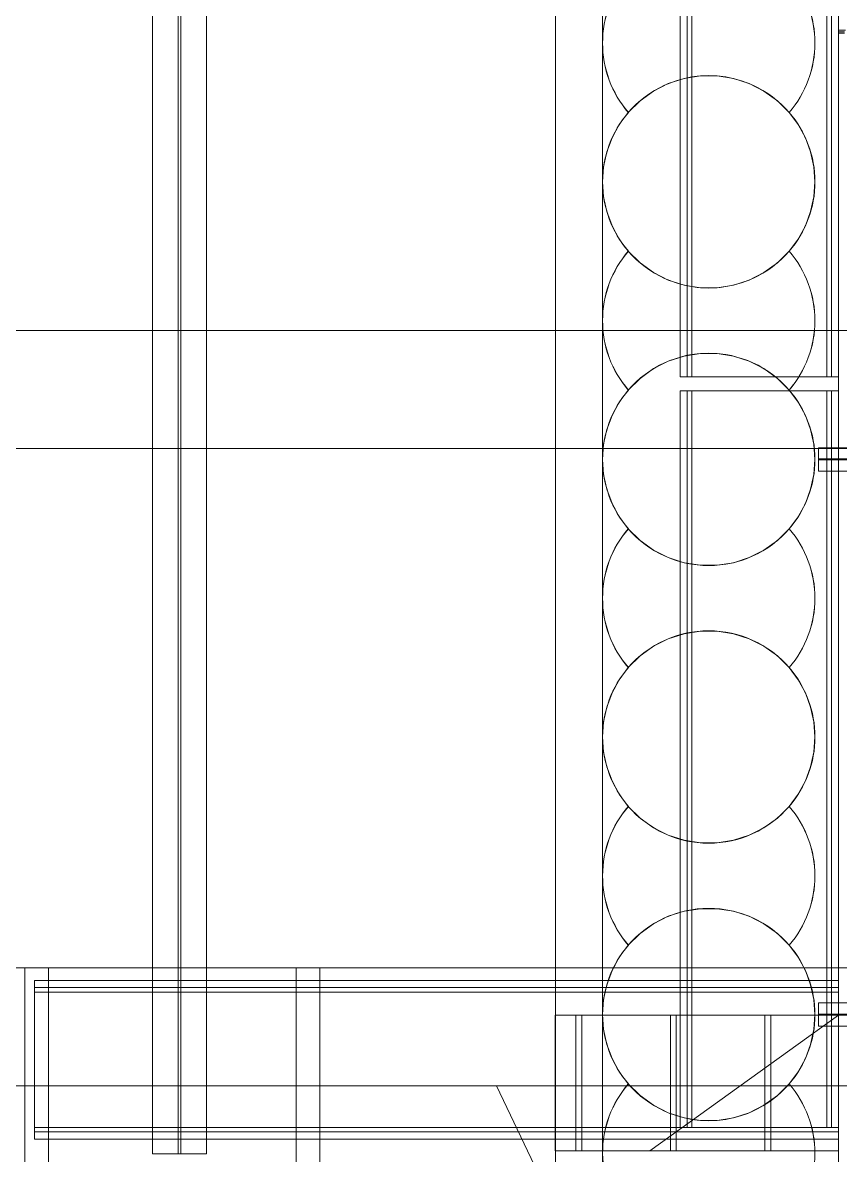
# Model space of a CAD drawing. Header units: metres. Extents: x 1753726 to 1755216, y 5920592 to 5921703.
# Drawn here: x 1755114.023 to 1755117.488, y 5921400.721 to 5921405.52 of the extents above; entities that cross this region are included whole.
import ezdxf

# ---------------------------------------------------------------- set-up
doc = ezdxf.new("R2010")
doc.units = ezdxf.units.M
for name, color, linetype, lineweight in [('A-FLOR-____-OTLN', 9, 'Continuous', 9), ('A-WALL-____-OTLN', 2, 'Continuous', 9), ('S-BEAM-____-OTLN', 7, 'Continuous', 9), ('S-FNDN-____-OTLN', 7, 'Continuous', 9)]:
    doc.layers.add(name, color=color, linetype=linetype, lineweight=lineweight)

# ---------------------------------------------------------------- blocks, each defined once
blk = doc.blocks.new('Link Sewer2 - Link Sewer-3912703-X-ARUP-GL-HERNE_BAY_ALIGNMENT')
at = {"layer": 'A-WALL-____-OTLN'}
for p, q in [((679.471, 285.0049), (679.471, 283.4571)), ((680.721, 285.0049), (679.471, 285.0049)), ((680.721, 285.0049), (679.471, 285.0049)), ((679.571, 285.0049), (679.571, 283.4571)), ((679.571, 285.0049), (680.621, 285.0049)), ((679.571, 285.0049), (680.621, 285.0049)), ((680.621, 283.4571), (680.621, 285.0049)), ((680.721, 283.4571), (680.721, 285.0049)), ((679.471, 283.4571), (680.721, 283.4571)), ((679.471, 283.4571), (680.721, 283.4571)), ((680.621, 283.4571), (679.571, 283.4571)), ((680.621, 283.4571), (679.571, 283.4571))]:
    blk.add_line(p, q, dxfattribs=at)
blk = doc.blocks.new('308492-ARUP-STPW-MOD-1600_rvt-1-X-ARUP-GL-HERNE_BAY_ALIGNMENT')
at = {"layer": 'A-WALL-____-OTLN'}
for p, q in [((1755113.7805, 5921404.2154), (1755117.5805, 5921404.2154)), ((1755114.0805, 5921404.2154), (1755115.4805, 5921404.2154)), ((1755114.0805, 5921404.2154), (1755115.4805, 5921404.2154)), ((1755117.5805, 5921403.7154), (1755113.7805, 5921403.7154)), ((1755115.4805, 5921403.7154), (1755114.0805, 5921403.7154)), ((1755115.4805, 5921403.7154), (1755114.0805, 5921403.7154)), ((1755113.7805, 5921401.5154), (1755117.5805, 5921401.5154)), ((1755117.5805, 5921401.5154), (1755113.7805, 5921401.5154)), ((1755114.0325, 5921401.5154), (1755114.0325, 5921401.0154)), ((1755114.0325, 5921401.5154), (1755115.2825, 5921401.5154)), ((1755114.0325, 5921401.5154), (1755115.2825, 5921401.5154)), ((1755115.2825, 5921401.0154), (1755115.2825, 5921401.5154)), ((1755113.7805, 5921401.0154), (1755117.5805, 5921401.0154)), ((1755117.5805, 5921401.0154), (1755113.7805, 5921401.0154)), ((1755115.2825, 5921401.0154), (1755114.0325, 5921401.0154)), ((1755115.2825, 5921401.0154), (1755114.0325, 5921401.0154))]:
    blk.add_line(p, q, dxfattribs=at)
blk.add_blockref('Link Sewer2 - Link Sewer-3912703-X-ARUP-GL-HERNE_BAY_ALIGNMENT', (1754434.5616, 5921116.5106), dxfattribs=at)
blk = doc.blocks.new('HB_Struct Framing_Support_2 - HB_Struct Framing_Support-5141438-X-ARUP-GL-HERNE_BAY_ALIGNMENT')
at = {"layer": 'S-BEAM-____-OTLN'}
for p, q in [((0.0495, -0.015), (-0.0495, -0.015)), ((-0.0495, -0.015), (-0.0133, -0.015)), ((-0.0133, -0.015), (-0.0495, -0.015)), ((-0.0495, -0.015), (0.0495, -0.015)), ((-0.0495, -0.015), (-0.0495, -1.015)), ((-0.0495, -0.015), (-0.0495, -1.015)), ((-0.0495, -0.015), (-0.0495, -1.015)), ((-0.0495, -0.015), (-0.0495, -1.015)), ((-0.0133, -0.015), (-0.0023, -0.015)), ((-0.0133, -0.015), (-0.0023, -0.015)), ((-0.0023, -1.015), (-0.0023, -0.015)), ((-0.0023, -1.015), (-0.0023, -0.015)), ((0.0023, -0.015), (0.0023, -1.015)), ((0.0023, -0.015), (0.0133, -0.015)), ((0.0023, -0.015), (0.0133, -0.015)), ((0.0023, -1.015), (0.0023, -0.015)), ((0.0495, -0.015), (0.0133, -0.015)), ((0.0133, -0.015), (0.0495, -0.015)), ((0.0495, -1.015), (0.0495, -0.015)), ((0.0495, -0.015), (0.0495, -1.015)), ((0.0495, -0.015), (0.0495, -1.015)), ((0.0495, -0.015), (0.0495, -1.015)), ((0.0495, -1.015), (-0.0495, -1.015)), ((-0.0495, -1.015), (-0.0133, -1.015)), ((-0.0133, -1.015), (-0.0495, -1.015)), ((-0.0495, -1.015), (0.0495, -1.015)), ((-0.0023, -1.015), (-0.0133, -1.015)), ((-0.0023, -1.015), (-0.0133, -1.015)), ((0.0133, -1.015), (0.0023, -1.015)), ((0.0133, -1.015), (0.0023, -1.015)), ((0.0495, -1.015), (0.0133, -1.015)), ((0.0133, -1.015), (0.0495, -1.015))]:
    blk.add_line(p, q, dxfattribs=at)
blk = doc.blocks.new('Arup_Beam_Steel I Section_UB_AU - 610UB125-5264323-X-ARUP-GL-HERNE_BAY_ALIGNMENT')
at = {"layer": 'S-BEAM-____-OTLN'}
for p, q in [((6.958, 0.006), (-6.958, 0.006)), ((6.958, -0.006), (-6.958, -0.006))]:
    blk.add_line(p, q, dxfattribs=at)
blk = doc.blocks.new('HB_Struct Framing_Corner Plate - CONNECTION-5279184-X-ARUP-GL-HERNE_BAY_ALIGNMENT')
at = {"layer": 'S-BEAM-____-OTLN'}
for p, q in [((-0.6, -0.6), (0.2, -0.025)), ((0.2, -0.025), (-0.6, -0.025)), ((-0.6, -0.025), (-0.6, -0.6)), ((-0.6, -0.6), (-0.6, -0.025)), ((-0.6, -0.025), (0.2, -0.025)), ((0.2, -0.025), (-0.6, -0.6)), ((0.6, -0.025), (-0.6, -0.025)), ((-0.6, -0.025), (-0.6, -0.6)), ((-0.6, -0.6), (-0.6, -0.025)), ((-0.6, -0.025), (0.6, -0.025)), ((-0.3125, -0.6), (-0.3125, -0.025)), ((-0.3125, -0.025), (-0.2875, -0.025)), ((-0.2875, -0.025), (-0.3125, -0.025)), ((-0.3125, -0.025), (-0.3125, -0.6)), ((-0.2875, -0.025), (-0.2875, -0.6)), ((-0.2875, -0.6), (-0.2875, -0.025)), ((0.0875, -0.6), (0.0875, -0.025)), ((0.0875, -0.025), (0.1125, -0.025)), ((0.1125, -0.025), (0.0875, -0.025)), ((0.0875, -0.025), (0.0875, -0.6)), ((0.1125, -0.025), (0.1125, -0.6)), ((0.1125, -0.6), (0.1125, -0.025)), ((0.4875, -0.6), (0.4875, -0.025)), ((0.4875, -0.025), (0.5125, -0.025)), ((0.5125, -0.025), (0.4875, -0.025)), ((0.4875, -0.025), (0.4875, -0.6)), ((0.5125, -0.025), (0.5125, -0.6)), ((0.5125, -0.6), (0.5125, -0.025)), ((0.6, -0.6), (0.6, -0.025)), ((0.6, -0.025), (0.6, -0.6)), ((-0.6, -0.6), (0.6, -0.6)), ((0.6, -0.6), (-0.6, -0.6)), ((-0.2875, -0.6), (-0.3125, -0.6)), ((-0.3125, -0.6), (-0.2875, -0.6)), ((0.1125, -0.6), (0.0875, -0.6)), ((0.0875, -0.6), (0.1125, -0.6)), ((0.5125, -0.6), (0.4875, -0.6)), ((0.4875, -0.6), (0.5125, -0.6))]:
    blk.add_line(p, q, dxfattribs=at)
blk = doc.blocks.new('308492-ARUP-STTW-MOD-0100_rvt-1-X-ARUP-GL-HERNE_BAY_ALIGNMENT')
at = {"layer": 'A-FLOR-____-OTLN'}
for p, q in [((1755116.4805, 5921412.7154), (1755116.4805, 5921400.6154)), ((1755116.4805, 5921400.6154), (1755116.4805, 5921412.7154))]:
    blk.add_line(p, q, dxfattribs=at)
at = {"layer": 'S-BEAM-____-OTLN'}
for p, q in [((1755114.5737, 5921414.6429), (1755114.5737, 5921400.727)), ((1755114.5737, 5921400.727), (1755114.5737, 5921414.6429)), ((1755114.5737, 5921400.727), (1755114.5737, 5921414.6429)), ((1755114.5737, 5921400.727), (1755114.5737, 5921414.6429)), ((1755114.6822, 5921400.727), (1755114.6822, 5921414.6429)), ((1755114.6941, 5921414.6429), (1755114.6941, 5921400.727)), ((1755114.8027, 5921400.727), (1755114.8027, 5921414.6429)), ((1755114.8027, 5921400.727), (1755114.8027, 5921414.6429)), ((1755114.8027, 5921400.727), (1755114.8027, 5921414.6429)), ((1755114.8027, 5921400.727), (1755114.8027, 5921414.6429)), ((1755116.8089, 5921404.0199), (1755116.8089, 5921409.0489)), ((1755116.8089, 5921404.0199), (1755116.8089, 5921409.0489)), ((1755116.8389, 5921409.0489), (1755116.8389, 5921404.0199)), ((1755116.8389, 5921404.0199), (1755116.8389, 5921409.0489)), ((1755116.8389, 5921409.0489), (1755116.8389, 5921404.0199)), ((1755116.8389, 5921404.0199), (1755116.8389, 5921409.0489)), ((1755116.8389, 5921409.0489), (1755116.8389, 5921404.0199)), ((1755116.8389, 5921404.0199), (1755116.8389, 5921409.0489)), ((1755116.8585, 5921409.0489), (1755116.8585, 5921404.0199)), ((1755116.8585, 5921404.0199), (1755116.8585, 5921409.0489)), ((1755116.8585, 5921404.0199), (1755116.8585, 5921409.0489)), ((1755116.8585, 5921409.0489), (1755116.8585, 5921404.0199)), ((1755116.8585, 5921404.0199), (1755116.8585, 5921409.0489)), ((1755116.8585, 5921404.0199), (1755116.8585, 5921409.0489)), ((1755117.4313, 5921404.0199), (1755117.4313, 5921409.0489)), ((1755117.4313, 5921404.0199), (1755117.4313, 5921409.0489)), ((1755117.4313, 5921404.0199), (1755117.4313, 5921409.0489)), ((1755117.4313, 5921404.0199), (1755117.4313, 5921409.0489)), ((1755117.4313, 5921404.0199), (1755117.4313, 5921409.0489)), ((1755117.4313, 5921404.0199), (1755117.4313, 5921409.0489)), ((1755117.4509, 5921404.0199), (1755117.4509, 5921409.0489)), ((1755117.4509, 5921404.0199), (1755117.4509, 5921409.0489)), ((1755117.4509, 5921409.0489), (1755117.4509, 5921404.0199)), ((1755117.4509, 5921404.0199), (1755117.4509, 5921409.0489)), ((1755117.4509, 5921404.0199), (1755117.4509, 5921409.0489)), ((1755117.4509, 5921404.0199), (1755117.4509, 5921409.0489)), ((1755117.4809, 5921404.0199), (1755117.4809, 5921409.0489)), ((1755117.4809, 5921404.0199), (1755117.4809, 5921409.0489)), ((1755117.4805, 5921399.5735), (1755117.4805, 5921405.4879)), ((1755117.4805, 5921405.4879), (1755117.5105, 5921405.4879)), ((1755117.4805, 5921405.4879), (1755117.5105, 5921405.4879)), ((1755117.4805, 5921405.4879), (1755117.4805, 5921399.5735)), ((1755117.4805, 5921399.5159), (1755117.4805, 5921405.4875)), ((1755117.4805, 5921405.4875), (1755117.4955, 5921405.4875)), ((1755117.4805, 5921405.4875), (1755117.4955, 5921405.4875)), ((1755117.4805, 5921405.4875), (1755117.4805, 5921399.5159)), ((1755117.5055, 5921405.4809), (1755117.4805, 5921405.4809)), ((1755117.4805, 5921405.4809), (1755117.5055, 5921405.4809)), ((1755117.4805, 5921399.5539), (1755117.4805, 5921405.4809)), ((1755117.4805, 5921405.4809), (1755117.4805, 5921399.5539)), ((1755117.5055, 5921405.4759), (1755117.4805, 5921405.4759)), ((1755117.4805, 5921405.4759), (1755117.5055, 5921405.4759)), ((1755117.4805, 5921399.5489), (1755117.4805, 5921405.4759)), ((1755117.4805, 5921405.4759), (1755117.4805, 5921399.5489)), ((1755116.8389, 5921404.0199), (1755116.8089, 5921404.0199)), ((1755116.8089, 5921404.0199), (1755116.8389, 5921404.0199)), ((1755116.8389, 5921404.0199), (1755116.8585, 5921404.0199)), ((1755116.8585, 5921404.0199), (1755116.8389, 5921404.0199)), ((1755116.8389, 5921404.0199), (1755116.8585, 5921404.0199)), ((1755116.8585, 5921404.0199), (1755116.8389, 5921404.0199)), ((1755116.8725, 5921404.0199), (1755116.8585, 5921404.0199)), ((1755116.8725, 5921404.0199), (1755116.8585, 5921404.0199)), ((1755116.8725, 5921404.0199), (1755116.8585, 5921404.0199)), ((1755116.8725, 5921404.0199), (1755116.8585, 5921404.0199)), ((1755116.8725, 5921404.0199), (1755117.4173, 5921404.0199)), ((1755117.4173, 5921404.0199), (1755116.8725, 5921404.0199)), ((1755116.8725, 5921404.0199), (1755117.4173, 5921404.0199)), ((1755117.4173, 5921404.0199), (1755116.8725, 5921404.0199)), ((1755117.4313, 5921404.0199), (1755117.4173, 5921404.0199)), ((1755117.4313, 5921404.0199), (1755117.4173, 5921404.0199)), ((1755117.4313, 5921404.0199), (1755117.4173, 5921404.0199)), ((1755117.4313, 5921404.0199), (1755117.4173, 5921404.0199)), ((1755117.4313, 5921404.0199), (1755117.4509, 5921404.0199)), ((1755117.4509, 5921404.0199), (1755117.4313, 5921404.0199)), ((1755117.4313, 5921404.0199), (1755117.4509, 5921404.0199)), ((1755117.4509, 5921404.0199), (1755117.4313, 5921404.0199)), ((1755117.4509, 5921404.0199), (1755117.4809, 5921404.0199)), ((1755117.4809, 5921404.0199), (1755117.4509, 5921404.0199)), ((1755116.8389, 5921403.9599), (1755116.8089, 5921403.9599)), ((1755116.8089, 5921403.9599), (1755116.8389, 5921403.9599)), ((1755116.8089, 5921400.8395), (1755116.8089, 5921403.9599)), ((1755116.8089, 5921400.8395), (1755116.8089, 5921403.9599)), ((1755116.8389, 5921403.9599), (1755116.8585, 5921403.9599)), ((1755116.8585, 5921403.9599), (1755116.8389, 5921403.9599)), ((1755116.8389, 5921403.9599), (1755116.8389, 5921400.8395)), ((1755116.8389, 5921400.8395), (1755116.8389, 5921403.9599)), ((1755116.8389, 5921403.9599), (1755116.8389, 5921400.8395)), ((1755116.8389, 5921400.8395), (1755116.8389, 5921403.9599)), ((1755116.8389, 5921403.9599), (1755116.8585, 5921403.9599)), ((1755116.8585, 5921403.9599), (1755116.8389, 5921403.9599)), ((1755116.8389, 5921403.9599), (1755116.8389, 5921400.8395)), ((1755116.8389, 5921400.8395), (1755116.8389, 5921403.9599)), ((1755116.8585, 5921403.9599), (1755116.8585, 5921400.8395)), ((1755116.8585, 5921403.9599), (1755116.8725, 5921403.9599)), ((1755116.8585, 5921403.9599), (1755116.8725, 5921403.9599)), ((1755116.8585, 5921400.8395), (1755116.8585, 5921403.9599)), ((1755116.8585, 5921400.8395), (1755116.8585, 5921403.9599)), ((1755116.8585, 5921403.9599), (1755116.8585, 5921400.8395)), ((1755116.8585, 5921403.9599), (1755116.8725, 5921403.9599)), ((1755116.8585, 5921403.9599), (1755116.8725, 5921403.9599)), ((1755116.8585, 5921400.8395), (1755116.8585, 5921403.9599)), ((1755116.8585, 5921400.8395), (1755116.8585, 5921403.9599)), ((1755116.8725, 5921403.9599), (1755117.4173, 5921403.9599)), ((1755117.4173, 5921403.9599), (1755116.8725, 5921403.9599)), ((1755116.8725, 5921403.9599), (1755117.4173, 5921403.9599)), ((1755117.4173, 5921403.9599), (1755116.8725, 5921403.9599)), ((1755117.4173, 5921403.9599), (1755117.4313, 5921403.9599)), ((1755117.4173, 5921403.9599), (1755117.4313, 5921403.9599)), ((1755117.4173, 5921403.9599), (1755117.4313, 5921403.9599)), ((1755117.4173, 5921403.9599), (1755117.4313, 5921403.9599)), ((1755117.4313, 5921400.8395), (1755117.4313, 5921403.9599)), ((1755117.4313, 5921403.9599), (1755117.4509, 5921403.9599)), ((1755117.4509, 5921403.9599), (1755117.4313, 5921403.9599)), ((1755117.4313, 5921400.8395), (1755117.4313, 5921403.9599)), ((1755117.4313, 5921400.8395), (1755117.4313, 5921403.9599)), ((1755117.4313, 5921400.8395), (1755117.4313, 5921403.9599)), ((1755117.4313, 5921403.9599), (1755117.4509, 5921403.9599)), ((1755117.4509, 5921403.9599), (1755117.4313, 5921403.9599)), ((1755117.4313, 5921400.8395), (1755117.4313, 5921403.9599)), ((1755117.4313, 5921400.8395), (1755117.4313, 5921403.9599)), ((1755117.4509, 5921400.8395), (1755117.4509, 5921403.9599)), ((1755117.4509, 5921400.8395), (1755117.4509, 5921403.9599)), ((1755117.4509, 5921403.9599), (1755117.4809, 5921403.9599)), ((1755117.4809, 5921403.9599), (1755117.4509, 5921403.9599)), ((1755117.4509, 5921403.9599), (1755117.4509, 5921400.8395)), ((1755117.4509, 5921400.8395), (1755117.4509, 5921403.9599)), ((1755117.4509, 5921400.8395), (1755117.4509, 5921403.9599)), ((1755117.4509, 5921400.8395), (1755117.4509, 5921403.9599)), ((1755117.4809, 5921400.8395), (1755117.4809, 5921403.9599)), ((1755117.4809, 5921400.8395), (1755117.4809, 5921403.9599)), ((1755114.0734, 5921401.4319), (1755114.0734, 5921401.4619)), ((1755114.0734, 5921401.4619), (1755114.0734, 5921401.4319)), ((1755117.4809, 5921401.4619), (1755114.0734, 5921401.4619)), ((1755117.4809, 5921401.4619), (1755114.0734, 5921401.4619)), ((1755114.0734, 5921401.4123), (1755114.0734, 5921401.4319)), ((1755114.0734, 5921401.4319), (1755114.0734, 5921401.4123)), ((1755117.4809, 5921401.4319), (1755114.0734, 5921401.4319)), ((1755117.4809, 5921401.4319), (1755114.0734, 5921401.4319)), ((1755114.0734, 5921401.4319), (1755117.4809, 5921401.4319)), ((1755117.4809, 5921401.4319), (1755114.0734, 5921401.4319)), ((1755114.0734, 5921401.4123), (1755114.0734, 5921401.4319)), ((1755114.0734, 5921401.4319), (1755114.0734, 5921401.4123)), ((1755117.4809, 5921401.4319), (1755114.0734, 5921401.4319)), ((1755117.4809, 5921401.4319), (1755114.0734, 5921401.4319)), ((1755117.4809, 5921401.4319), (1755117.4809, 5921401.4619)), ((1755117.4809, 5921401.4619), (1755117.4809, 5921401.4319)), ((1755117.4809, 5921401.4123), (1755117.4809, 5921401.4319)), ((1755117.4809, 5921401.4319), (1755117.4809, 5921401.4123)), ((1755117.4809, 5921401.4123), (1755117.4809, 5921401.4319)), ((1755117.4809, 5921401.4319), (1755117.4809, 5921401.4123)), ((1755117.4809, 5921401.4123), (1755114.0734, 5921401.4123)), ((1755114.0734, 5921401.3983), (1755114.0734, 5921401.4123)), ((1755114.0734, 5921401.3983), (1755114.0734, 5921401.4123)), ((1755117.4809, 5921401.4123), (1755114.0734, 5921401.4123)), ((1755117.4809, 5921401.4123), (1755114.0734, 5921401.4123)), ((1755117.4809, 5921401.4123), (1755114.0734, 5921401.4123)), ((1755114.0734, 5921401.3983), (1755114.0734, 5921401.4123)), ((1755114.0734, 5921401.3983), (1755114.0734, 5921401.4123)), ((1755117.4809, 5921401.4123), (1755114.0734, 5921401.4123)), ((1755117.4809, 5921401.4123), (1755114.0734, 5921401.4123)), ((1755114.0734, 5921400.8535), (1755114.0734, 5921401.3983)), ((1755114.0734, 5921401.3983), (1755114.0734, 5921400.8535)), ((1755114.0734, 5921400.8535), (1755114.0734, 5921401.3983)), ((1755114.0734, 5921401.3983), (1755114.0734, 5921400.8535)), ((1755117.4809, 5921401.4123), (1755117.4809, 5921401.3983)), ((1755117.4809, 5921401.4123), (1755117.4809, 5921401.3983)), ((1755117.4809, 5921401.4123), (1755117.4809, 5921401.3983)), ((1755117.4809, 5921401.4123), (1755117.4809, 5921401.3983)), ((1755117.4809, 5921400.8535), (1755117.4809, 5921401.3983)), ((1755117.4809, 5921401.3983), (1755117.4809, 5921400.8535)), ((1755117.4809, 5921400.8535), (1755117.4809, 5921401.3983)), ((1755117.4809, 5921401.3983), (1755117.4809, 5921400.8535)), ((1755114.0734, 5921400.8395), (1755114.0734, 5921400.8535)), ((1755114.0734, 5921400.8395), (1755114.0734, 5921400.8535)), ((1755114.0734, 5921400.8395), (1755114.0734, 5921400.8535)), ((1755114.0734, 5921400.8395), (1755114.0734, 5921400.8535)), ((1755117.4809, 5921400.8535), (1755117.4809, 5921400.8395)), ((1755117.4809, 5921400.8535), (1755117.4809, 5921400.8395)), ((1755117.4809, 5921400.8535), (1755117.4809, 5921400.8395)), ((1755117.4809, 5921400.8535), (1755117.4809, 5921400.8395)), ((1755114.0734, 5921400.8395), (1755117.4809, 5921400.8395)), ((1755114.0734, 5921400.8199), (1755114.0734, 5921400.8395)), ((1755114.0734, 5921400.8395), (1755114.0734, 5921400.8199)), ((1755117.4809, 5921400.8395), (1755114.0734, 5921400.8395)), ((1755117.4809, 5921400.8395), (1755114.0734, 5921400.8395)), ((1755114.0734, 5921400.8395), (1755117.4809, 5921400.8395)), ((1755114.0734, 5921400.8199), (1755114.0734, 5921400.8395)), ((1755114.0734, 5921400.8395), (1755114.0734, 5921400.8199)), ((1755117.4809, 5921400.8395), (1755114.0734, 5921400.8395)), ((1755117.4809, 5921400.8395), (1755114.0734, 5921400.8395)), ((1755114.0734, 5921400.8199), (1755117.4809, 5921400.8199)), ((1755117.4809, 5921400.8199), (1755114.0734, 5921400.8199)), ((1755114.0734, 5921400.8199), (1755114.0734, 5921400.7899)), ((1755114.0734, 5921400.7899), (1755114.0734, 5921400.8199)), ((1755114.0734, 5921400.8199), (1755117.4809, 5921400.8199)), ((1755117.4809, 5921400.8199), (1755114.0734, 5921400.8199)), ((1755114.0734, 5921400.8199), (1755117.4809, 5921400.8199)), ((1755117.4809, 5921400.8199), (1755114.0734, 5921400.8199)), ((1755116.8389, 5921400.8395), (1755116.8089, 5921400.8395)), ((1755116.8089, 5921400.8395), (1755116.8389, 5921400.8395)), ((1755116.8389, 5921400.8395), (1755116.8585, 5921400.8395)), ((1755116.8585, 5921400.8395), (1755116.8389, 5921400.8395)), ((1755116.8389, 5921400.8395), (1755116.8585, 5921400.8395)), ((1755116.8585, 5921400.8395), (1755116.8389, 5921400.8395)), ((1755116.8725, 5921400.8395), (1755116.8585, 5921400.8395)), ((1755116.8725, 5921400.8395), (1755116.8585, 5921400.8395)), ((1755116.8725, 5921400.8395), (1755116.8585, 5921400.8395)), ((1755116.8725, 5921400.8395), (1755116.8585, 5921400.8395)), ((1755116.8725, 5921400.8395), (1755117.4173, 5921400.8395)), ((1755117.4173, 5921400.8395), (1755116.8725, 5921400.8395)), ((1755116.8725, 5921400.8395), (1755117.4173, 5921400.8395)), ((1755117.4173, 5921400.8395), (1755116.8725, 5921400.8395)), ((1755117.4313, 5921400.8395), (1755117.4173, 5921400.8395)), ((1755117.4313, 5921400.8395), (1755117.4173, 5921400.8395)), ((1755117.4313, 5921400.8395), (1755117.4173, 5921400.8395)), ((1755117.4313, 5921400.8395), (1755117.4173, 5921400.8395)), ((1755117.4313, 5921400.8395), (1755117.4509, 5921400.8395)), ((1755117.4509, 5921400.8395), (1755117.4313, 5921400.8395)), ((1755117.4313, 5921400.8395), (1755117.4509, 5921400.8395)), ((1755117.4509, 5921400.8395), (1755117.4313, 5921400.8395)), ((1755117.4509, 5921400.8395), (1755117.4809, 5921400.8395)), ((1755117.4809, 5921400.8395), (1755117.4509, 5921400.8395)), ((1755117.4809, 5921400.8199), (1755117.4809, 5921400.8395)), ((1755117.4809, 5921400.8395), (1755117.4809, 5921400.8199)), ((1755117.4809, 5921400.8199), (1755117.4809, 5921400.8395)), ((1755117.4809, 5921400.8395), (1755117.4809, 5921400.8199)), ((1755117.4809, 5921400.8199), (1755117.4809, 5921400.7899)), ((1755117.4809, 5921400.7899), (1755117.4809, 5921400.8199)), ((1755117.4809, 5921400.7899), (1755114.0734, 5921400.7899)), ((1755117.4809, 5921400.7899), (1755114.0734, 5921400.7899)), ((1755114.5737, 5921400.727), (1755114.8027, 5921400.727)), ((1755114.8027, 5921400.727), (1755114.5737, 5921400.727)), ((1755114.5737, 5921400.727), (1755114.6682, 5921400.727)), ((1755114.6682, 5921400.727), (1755114.5737, 5921400.727)), ((1755114.6822, 5921400.727), (1755114.6682, 5921400.727)), ((1755114.6822, 5921400.727), (1755114.6682, 5921400.727)), ((1755114.7081, 5921400.727), (1755114.6941, 5921400.727)), ((1755114.7081, 5921400.727), (1755114.6941, 5921400.727)), ((1755114.8027, 5921400.727), (1755114.7081, 5921400.727)), ((1755114.7081, 5921400.727), (1755114.8027, 5921400.727))]:
    blk.add_line(p, q, dxfattribs=at)
at = {"layer": 'S-FNDN-____-OTLN'}
for p, q in [((1755116.2807, 5921398.3141), (1755116.2807, 5921419.6141)), ((1755116.2807, 5921419.6141), (1755116.2807, 5921398.3141))]:
    blk.add_line(p, q, dxfattribs=at)
at = {"layer": 'S-FNDN-____-OTLN', "flags": 128}
for points in [[(1755116.5898, 5921405.1394), (1755116.6397, 5921405.1888), (1755116.6966, 5921405.2299), (1755116.7593, 5921405.2616), (1755116.8261, 5921405.2831), (1755116.8954, 5921405.294), (1755116.9656, 5921405.294), (1755117.035, 5921405.2831), (1755117.1018, 5921405.2616), (1755117.1644, 5921405.2299), (1755117.2213, 5921405.1888), (1755117.2712, 5921405.1394)], [(1755117.2712, 5921405.1394), (1755117.2213, 5921405.1888), (1755117.1644, 5921405.2299), (1755117.1018, 5921405.2616), (1755117.035, 5921405.2831), (1755116.9656, 5921405.294), (1755116.8954, 5921405.294), (1755116.8261, 5921405.2831), (1755116.7593, 5921405.2616), (1755116.6966, 5921405.2299), (1755116.6397, 5921405.1888), (1755116.5898, 5921405.1394)], [(1755116.4805, 5921404.8454), (1755116.4851, 5921404.9093), (1755116.4986, 5921404.9719), (1755116.521, 5921405.0319), (1755116.5515, 5921405.0881), (1755116.5898, 5921405.1394)], [(1755116.5898, 5921405.1394), (1755116.5515, 5921405.0881), (1755116.521, 5921405.0319), (1755116.4986, 5921404.9719), (1755116.4851, 5921404.9093), (1755116.4805, 5921404.8454)], [(1755117.2712, 5921405.1394), (1755117.3095, 5921405.0881), (1755117.3401, 5921405.0319), (1755117.3624, 5921404.9719), (1755117.376, 5921404.9093), (1755117.3805, 5921404.8454)], [(1755117.3805, 5921404.8454), (1755117.376, 5921404.9093), (1755117.3624, 5921404.9719), (1755117.3401, 5921405.0319), (1755117.3095, 5921405.0881), (1755117.2712, 5921405.1394)], [(1755116.5898, 5921404.5514), (1755116.5515, 5921404.6027), (1755116.521, 5921404.659), (1755116.4986, 5921404.719), (1755116.4851, 5921404.7815), (1755116.4805, 5921404.8454)], [(1755116.4805, 5921404.8454), (1755116.4851, 5921404.7815), (1755116.4986, 5921404.719), (1755116.521, 5921404.659), (1755116.5515, 5921404.6027), (1755116.5898, 5921404.5514)], [(1755117.3805, 5921404.8454), (1755117.376, 5921404.7815), (1755117.3624, 5921404.719), (1755117.3401, 5921404.659), (1755117.3095, 5921404.6027), (1755117.2712, 5921404.5514)], [(1755117.2712, 5921404.5514), (1755117.3095, 5921404.6027), (1755117.3401, 5921404.659), (1755117.3624, 5921404.719), (1755117.376, 5921404.7815), (1755117.3805, 5921404.8454)], [(1755117.2712, 5921404.5514), (1755117.2213, 5921404.502), (1755117.1644, 5921404.461), (1755117.1018, 5921404.4293), (1755117.035, 5921404.4077), (1755116.9656, 5921404.3968), (1755116.8954, 5921404.3968), (1755116.8261, 5921404.4077), (1755116.7593, 5921404.4293), (1755116.6966, 5921404.461), (1755116.6397, 5921404.502), (1755116.5898, 5921404.5514)], [(1755116.5898, 5921404.5514), (1755116.6397, 5921404.502), (1755116.6966, 5921404.461), (1755116.7593, 5921404.4293), (1755116.8261, 5921404.4077), (1755116.8954, 5921404.3968), (1755116.9656, 5921404.3968), (1755117.035, 5921404.4077), (1755117.1018, 5921404.4293), (1755117.1644, 5921404.461), (1755117.2213, 5921404.502), (1755117.2712, 5921404.5514)], [(1755116.5898, 5921403.9634), (1755116.6397, 5921404.0128), (1755116.6966, 5921404.0539), (1755116.7593, 5921404.0856), (1755116.8261, 5921404.1071), (1755116.8954, 5921404.118), (1755116.9656, 5921404.118), (1755117.035, 5921404.1071), (1755117.1018, 5921404.0856), (1755117.1644, 5921404.0539), (1755117.2213, 5921404.0128), (1755117.2712, 5921403.9634)], [(1755117.2712, 5921403.9634), (1755117.2213, 5921404.0128), (1755117.1644, 5921404.0539), (1755117.1018, 5921404.0856), (1755117.035, 5921404.1071), (1755116.9656, 5921404.118), (1755116.8954, 5921404.118), (1755116.8261, 5921404.1071), (1755116.7593, 5921404.0856), (1755116.6966, 5921404.0539), (1755116.6397, 5921404.0128), (1755116.5898, 5921403.9634)], [(1755116.4805, 5921403.6694), (1755116.4851, 5921403.7333), (1755116.4986, 5921403.7959), (1755116.521, 5921403.8559), (1755116.5515, 5921403.9121), (1755116.5898, 5921403.9634)], [(1755116.5898, 5921403.9634), (1755116.5515, 5921403.9121), (1755116.521, 5921403.8559), (1755116.4986, 5921403.7959), (1755116.4851, 5921403.7333), (1755116.4805, 5921403.6694)], [(1755117.2712, 5921403.9634), (1755117.3095, 5921403.9121), (1755117.3401, 5921403.8559), (1755117.3624, 5921403.7959), (1755117.376, 5921403.7333), (1755117.3805, 5921403.6694)], [(1755117.3805, 5921403.6694), (1755117.376, 5921403.7333), (1755117.3624, 5921403.7959), (1755117.3401, 5921403.8559), (1755117.3095, 5921403.9121), (1755117.2712, 5921403.9634)], [(1755116.5898, 5921403.3754), (1755116.5515, 5921403.4267), (1755116.521, 5921403.483), (1755116.4986, 5921403.543), (1755116.4851, 5921403.6055), (1755116.4805, 5921403.6694)], [(1755116.4805, 5921403.6694), (1755116.4851, 5921403.6055), (1755116.4986, 5921403.543), (1755116.521, 5921403.483), (1755116.5515, 5921403.4267), (1755116.5898, 5921403.3754)], [(1755117.3805, 5921403.6694), (1755117.376, 5921403.6055), (1755117.3624, 5921403.543), (1755117.3401, 5921403.483), (1755117.3095, 5921403.4267), (1755117.2712, 5921403.3754)], [(1755117.2712, 5921403.3754), (1755117.3095, 5921403.4267), (1755117.3401, 5921403.483), (1755117.3624, 5921403.543), (1755117.376, 5921403.6055), (1755117.3805, 5921403.6694)], [(1755117.2712, 5921403.3754), (1755117.2213, 5921403.326), (1755117.1644, 5921403.285), (1755117.1018, 5921403.2533), (1755117.035, 5921403.2317), (1755116.9656, 5921403.2208), (1755116.8954, 5921403.2208), (1755116.8261, 5921403.2317), (1755116.7593, 5921403.2533), (1755116.6966, 5921403.285), (1755116.6397, 5921403.326), (1755116.5898, 5921403.3754)], [(1755116.5898, 5921403.3754), (1755116.6397, 5921403.326), (1755116.6966, 5921403.285), (1755116.7593, 5921403.2533), (1755116.8261, 5921403.2317), (1755116.8954, 5921403.2208), (1755116.9656, 5921403.2208), (1755117.035, 5921403.2317), (1755117.1018, 5921403.2533), (1755117.1644, 5921403.285), (1755117.2213, 5921403.326), (1755117.2712, 5921403.3754)], [(1755116.5898, 5921402.7874), (1755116.6397, 5921402.8368), (1755116.6966, 5921402.8779), (1755116.7593, 5921402.9096), (1755116.8261, 5921402.9311), (1755116.8954, 5921402.942), (1755116.9656, 5921402.942), (1755117.035, 5921402.9311), (1755117.1018, 5921402.9096), (1755117.1644, 5921402.8779), (1755117.2213, 5921402.8368), (1755117.2712, 5921402.7874)], [(1755117.2712, 5921402.7874), (1755117.2213, 5921402.8368), (1755117.1644, 5921402.8779), (1755117.1018, 5921402.9096), (1755117.035, 5921402.9311), (1755116.9656, 5921402.942), (1755116.8954, 5921402.942), (1755116.8261, 5921402.9311), (1755116.7593, 5921402.9096), (1755116.6966, 5921402.8779), (1755116.6397, 5921402.8368), (1755116.5898, 5921402.7874)], [(1755116.4805, 5921402.4934), (1755116.4851, 5921402.5573), (1755116.4986, 5921402.6199), (1755116.521, 5921402.6799), (1755116.5515, 5921402.7361), (1755116.5898, 5921402.7874)], [(1755116.5898, 5921402.7874), (1755116.5515, 5921402.7361), (1755116.521, 5921402.6799), (1755116.4986, 5921402.6199), (1755116.4851, 5921402.5573), (1755116.4805, 5921402.4934)], [(1755117.2712, 5921402.7874), (1755117.3095, 5921402.7361), (1755117.3401, 5921402.6799), (1755117.3624, 5921402.6199), (1755117.376, 5921402.5573), (1755117.3805, 5921402.4934)], [(1755117.3805, 5921402.4934), (1755117.376, 5921402.5573), (1755117.3624, 5921402.6199), (1755117.3401, 5921402.6799), (1755117.3095, 5921402.7361), (1755117.2712, 5921402.7874)], [(1755116.5898, 5921402.1994), (1755116.5515, 5921402.2507), (1755116.521, 5921402.307), (1755116.4986, 5921402.367), (1755116.4851, 5921402.4295), (1755116.4805, 5921402.4934)], [(1755116.4805, 5921402.4934), (1755116.4851, 5921402.4295), (1755116.4986, 5921402.367), (1755116.521, 5921402.307), (1755116.5515, 5921402.2507), (1755116.5898, 5921402.1994)], [(1755117.3805, 5921402.4934), (1755117.376, 5921402.4295), (1755117.3624, 5921402.367), (1755117.3401, 5921402.307), (1755117.3095, 5921402.2507), (1755117.2712, 5921402.1994)], [(1755117.2712, 5921402.1994), (1755117.3095, 5921402.2507), (1755117.3401, 5921402.307), (1755117.3624, 5921402.367), (1755117.376, 5921402.4295), (1755117.3805, 5921402.4934)], [(1755117.2712, 5921402.1994), (1755117.2213, 5921402.15), (1755117.1644, 5921402.109), (1755117.1018, 5921402.0773), (1755117.035, 5921402.0557), (1755116.9656, 5921402.0448), (1755116.8954, 5921402.0448), (1755116.8261, 5921402.0557), (1755116.7593, 5921402.0773), (1755116.6966, 5921402.109), (1755116.6397, 5921402.15), (1755116.5898, 5921402.1994)], [(1755116.5898, 5921402.1994), (1755116.6397, 5921402.15), (1755116.6966, 5921402.109), (1755116.7593, 5921402.0773), (1755116.8261, 5921402.0557), (1755116.8954, 5921402.0448), (1755116.9656, 5921402.0448), (1755117.035, 5921402.0557), (1755117.1018, 5921402.0773), (1755117.1644, 5921402.109), (1755117.2213, 5921402.15), (1755117.2712, 5921402.1994)], [(1755116.5898, 5921401.6114), (1755116.6397, 5921401.6608), (1755116.6966, 5921401.7019), (1755116.7593, 5921401.7336), (1755116.8261, 5921401.7551), (1755116.8954, 5921401.766), (1755116.9656, 5921401.766), (1755117.035, 5921401.7551), (1755117.1018, 5921401.7336), (1755117.1644, 5921401.7019), (1755117.2213, 5921401.6608), (1755117.2712, 5921401.6114)], [(1755117.2712, 5921401.6114), (1755117.2213, 5921401.6608), (1755117.1644, 5921401.7019), (1755117.1018, 5921401.7336), (1755117.035, 5921401.7551), (1755116.9656, 5921401.766), (1755116.8954, 5921401.766), (1755116.8261, 5921401.7551), (1755116.7593, 5921401.7336), (1755116.6966, 5921401.7019), (1755116.6397, 5921401.6608), (1755116.5898, 5921401.6114)], [(1755116.4805, 5921401.3174), (1755116.4851, 5921401.3813), (1755116.4986, 5921401.4439), (1755116.521, 5921401.5039), (1755116.5515, 5921401.5601), (1755116.5898, 5921401.6114)], [(1755116.5898, 5921401.6114), (1755116.5515, 5921401.5601), (1755116.521, 5921401.5039), (1755116.4986, 5921401.4439), (1755116.4851, 5921401.3813), (1755116.4805, 5921401.3174)], [(1755117.2712, 5921401.6114), (1755117.3095, 5921401.5601), (1755117.3401, 5921401.5039), (1755117.3624, 5921401.4439), (1755117.376, 5921401.3813), (1755117.3805, 5921401.3174)], [(1755117.3805, 5921401.3174), (1755117.376, 5921401.3813), (1755117.3624, 5921401.4439), (1755117.3401, 5921401.5039), (1755117.3095, 5921401.5601), (1755117.2712, 5921401.6114)], [(1755116.5898, 5921401.0234), (1755116.5515, 5921401.0747), (1755116.521, 5921401.131), (1755116.4986, 5921401.191), (1755116.4851, 5921401.2535), (1755116.4805, 5921401.3174)], [(1755116.4805, 5921401.3174), (1755116.4851, 5921401.2535), (1755116.4986, 5921401.191), (1755116.521, 5921401.131), (1755116.5515, 5921401.0747), (1755116.5898, 5921401.0234)], [(1755117.3805, 5921401.3174), (1755117.376, 5921401.2535), (1755117.3624, 5921401.191), (1755117.3401, 5921401.131), (1755117.3095, 5921401.0747), (1755117.2712, 5921401.0234)], [(1755117.2712, 5921401.0234), (1755117.3095, 5921401.0747), (1755117.3401, 5921401.131), (1755117.3624, 5921401.191), (1755117.376, 5921401.2535), (1755117.3805, 5921401.3174)], [(1755117.2712, 5921401.0234), (1755117.2213, 5921400.974), (1755117.1644, 5921400.933), (1755117.1018, 5921400.9013), (1755117.035, 5921400.8797), (1755116.9656, 5921400.8688), (1755116.8954, 5921400.8688), (1755116.8261, 5921400.8797), (1755116.7593, 5921400.9013), (1755116.6966, 5921400.933), (1755116.6397, 5921400.974), (1755116.5898, 5921401.0234)], [(1755116.5898, 5921401.0234), (1755116.6397, 5921400.974), (1755116.6966, 5921400.933), (1755116.7593, 5921400.9013), (1755116.8261, 5921400.8797), (1755116.8954, 5921400.8688), (1755116.9656, 5921400.8688), (1755117.035, 5921400.8797), (1755117.1018, 5921400.9013), (1755117.1644, 5921400.933), (1755117.2213, 5921400.974), (1755117.2712, 5921401.0234)]]:
    blk.add_lwpolyline(points, dxfattribs=at)
at = {"layer": 'S-FNDN-____-OTLN'}
for centre, start, end in [((1755116.9305, 5921405.4334), 139.2066, 180), ((1755116.9305, 5921405.4334), 139.2066, 180), ((1755116.9307, 5921405.4334), 139.2066, 180), ((1755116.9307, 5921405.4334), 139.2066, 180), ((1755116.9305, 5921405.4334), 0, 40.7934), ((1755116.9307, 5921405.4334), 0, 40.7934), ((1755116.9305, 5921405.4334), 180, 220.7934), ((1755116.9305, 5921405.4334), 180, 220.7934), ((1755116.9307, 5921405.4334), 180, 220.7934), ((1755116.9307, 5921405.4334), 180, 220.7934), ((1755116.9305, 5921405.4334), 319.2066, 0), ((1755116.9305, 5921405.4334), 319.2066, 360), ((1755116.9307, 5921405.4334), 319.2066, 360), ((1755116.9307, 5921405.4334), 319.2066, 0), ((1755116.9305, 5921404.8454), 40.7934, 139.2066), ((1755116.9307, 5921404.8454), 139.2066, 180), ((1755116.9307, 5921404.8454), 139.2066, 180), ((1755116.9307, 5921404.8454), 0, 40.7934), ((1755116.9305, 5921404.2574), 139.2066, 180), ((1755116.9305, 5921404.2574), 139.2066, 180), ((1755116.9307, 5921404.2574), 139.2066, 180), ((1755116.9307, 5921404.2574), 139.2066, 180), ((1755116.9305, 5921404.2574), 0, 40.7934), ((1755116.9305, 5921404.2574), 0, 40.7934), ((1755116.9307, 5921404.2574), 0, 40.7934), ((1755116.9307, 5921404.2574), 0, 40.7934), ((1755116.9305, 5921404.2574), 180, 220.7934), ((1755116.9305, 5921404.2574), 180, 220.7934), ((1755116.9307, 5921404.2574), 180, 220.7934), ((1755116.9307, 5921404.2574), 180, 220.7934), ((1755116.9305, 5921404.2574), 319.2066, 0), ((1755116.9307, 5921404.2574), 319.2066, 0), ((1755116.9305, 5921403.6694), 40.7934, 139.2066), ((1755116.9305, 5921403.6694), 40.7934, 139.2066), ((1755116.9307, 5921403.6694), 139.2066, 180), ((1755116.9307, 5921403.6694), 139.2066, 180), ((1755116.9307, 5921403.6694), 0, 40.7934), ((1755116.9307, 5921403.6694), 0, 40.7934), ((1755116.9307, 5921403.6694), 180, 220.7934), ((1755116.9307, 5921403.6694), 180, 220.7934), ((1755116.9307, 5921403.6694), 319.2066, 0), ((1755116.9305, 5921403.0814), 139.2066, 180), ((1755116.9307, 5921403.0814), 139.2066, 180), ((1755116.9305, 5921403.6694), 220.7934, 319.2066), ((1755116.9305, 5921403.0814), 0, 40.7934), ((1755116.9307, 5921403.0814), 0, 40.7934), ((1755116.9305, 5921403.0814), 180, 220.7934), ((1755116.9305, 5921403.0814), 180, 220.7934), ((1755116.9307, 5921403.0814), 180, 220.7934), ((1755116.9307, 5921403.0814), 180, 220.7934), ((1755116.9305, 5921403.0814), 319.2066, 0), ((1755116.9307, 5921403.0814), 319.2066, 0), ((1755116.9305, 5921402.4934), 40.7934, 139.2066), ((1755116.9305, 5921402.4934), 40.7934, 139.2066), ((1755116.9307, 5921402.4934), 139.2066, 180), ((1755116.9307, 5921402.4934), 139.2066, 180), ((1755116.9307, 5921402.4934), 0, 40.7934), ((1755116.9307, 5921402.4934), 0, 40.7934), ((1755116.9307, 5921402.4934), 180, 220.7934), ((1755116.9307, 5921402.4934), 180, 220.7934), ((1755116.9307, 5921402.4934), 319.2066, 0), ((1755116.9305, 5921401.9054), 139.2066, 180), ((1755116.9305, 5921402.4934), 220.7934, 319.2066), ((1755116.9305, 5921401.9054), 0, 40.7934), ((1755116.9307, 5921401.9054), 0, 40.7934), ((1755116.9305, 5921401.9054), 180, 220.7934), ((1755116.9305, 5921401.9054), 180, 220.7934), ((1755116.9307, 5921401.9054), 180, 220.7934), ((1755116.9307, 5921401.9054), 180, 220.7934), ((1755116.9305, 5921401.9054), 319.2066, 0), ((1755116.9307, 5921401.9054), 319.2066, 0), ((1755116.9305, 5921401.3174), 40.7934, 139.2066), ((1755116.9305, 5921401.3174), 40.7934, 139.2066), ((1755116.9307, 5921401.3174), 139.2066, 180), ((1755116.9307, 5921401.3174), 139.2066, 180), ((1755116.9307, 5921401.3174), 0, 40.7934), ((1755116.9307, 5921401.3174), 0, 40.7934), ((1755116.9307, 5921401.3174), 180, 220.7934), ((1755116.9307, 5921401.3174), 180, 220.7934), ((1755116.9307, 5921401.3174), 319.2066, 0), ((1755116.9305, 5921400.7294), 139.2066, 180), ((1755116.9305, 5921400.7294), 139.2066, 180), ((1755116.9307, 5921400.7294), 139.2066, 180), ((1755116.9307, 5921400.7294), 139.2066, 180), ((1755116.9305, 5921401.3174), 220.7934, 319.2066), ((1755116.9305, 5921400.7294), 360, 40.7934), ((1755116.9305, 5921400.7294), 0, 40.7934), ((1755116.9307, 5921400.7294), 0, 40.7934), ((1755116.9307, 5921400.7294), 0, 40.7934), ((1755116.9305, 5921400.7294), 180, 220.7934), ((1755116.9307, 5921400.7294), 180, 220.7934), ((1755116.9305, 5921400.7294), 319.2066, 0), ((1755116.9307, 5921400.7294), 319.2066, 0)]:
    blk.add_arc(centre, 0.45, start, end, dxfattribs=at)
for centre, major_axis, start_param, end_param in [((1755116.9305, 5921405.4334), (0.2763, 0.3552), 5.373621, 6.0856), ((1755116.9307, 5921405.4334), (0.2359, 0.3832), 5.264287, 5.976266), ((1755116.9305, 5921404.8454), (-0.0484, 0.4474), 5.31671, 7.034345), ((1755116.9307, 5921404.8454), (0.2359, 0.3832), 5.264287, 5.976266), ((1755116.9307, 5921404.8454), (0.45, 0), 3.141593, 3.853572), ((1755116.9307, 5921404.8454), (-0.3923, 0.2205), 0.511983, 1.223962), ((1755116.9307, 5921404.8454), (0.3289, 0.3071), 4.820047, 5.532026), ((1755116.9307, 5921404.8454), (0.45, 0), 5.571206, 6.283185), ((1755116.9305, 5921404.8454), (-0.429, 0.136), 1.018898, 2.736533), ((1755116.9305, 5921404.8454), (0.4372, 0.1066), 3.614416, 5.332051), ((1755116.9305, 5921404.2574), (-0.2763, 0.3552), 3.339177, 4.051157), ((1755116.9307, 5921404.2574), (-0.2359, 0.3832), 3.448512, 4.160491), ((1755116.9307, 5921403.6694), (-0.2359, 0.3832), 3.448512, 4.160491), ((1755116.9305, 5921403.0814), (0.3443, 0.2898), 1.729995, 2.441974), ((1755116.9307, 5921403.0814), (0.3923, 0.2205), 1.917631, 2.62961), ((1755116.9305, 5921403.6694), (0.0484, 0.4474), 2.390433, 4.108068), ((1755116.9305, 5921403.0814), (-0.3552, 0.2763), 3.802825, 4.514804), ((1755116.9307, 5921403.0814), (-0.3289, 0.3071), 3.892752, 4.604731), ((1755116.9305, 5921403.0814), (-0.2763, 0.3552), 3.339177, 4.051157), ((1755116.9307, 5921403.0814), (-0.2359, 0.3832), 3.448512, 4.160491), ((1755116.9307, 5921402.4934), (-0.2359, 0.3832), 3.448512, 4.160491), ((1755116.9305, 5921401.9054), (0.4256, 0.1461), 2.098903, 2.810882), ((1755116.9307, 5921401.9054), (0.4412, 0.0883), 2.232029, 2.944008), ((1755116.9307, 5921401.9054), (0.45, 0), 2.429614, 3.141593), ((1755116.9305, 5921402.4934), (0.2359, 0.3832), 2.834673, 4.552308), ((1755116.9305, 5921401.9054), (-0.4412, 0.0883), 3.339177, 4.051157), ((1755116.9307, 5921401.9054), (-0.429, 0.136), 3.448512, 4.160491), ((1755116.9305, 5921401.9054), (-0.2763, 0.3552), 3.339177, 4.051157), ((1755116.9307, 5921401.9054), (-0.2359, 0.3832), 3.448512, 4.160491), ((1755116.9307, 5921401.3174), (-0.2359, 0.3832), 3.448512, 4.160491), ((1755116.9305, 5921401.3174), (0.2359, 0.3832), 2.834673, 4.552308), ((1755116.9305, 5921400.7294), (-0.4256, 0.1461), 0.330711, 1.04269), ((1755116.9307, 5921400.7294), (-0.4412, 0.0883), 0.197585, 0.909564), ((1755116.9305, 5921400.7294), (0.4412, 0.0883), 5.373621, 6.0856), ((1755116.9307, 5921400.7294), (0.429, 0.136), 5.264287, 5.976266)]:
    blk.add_ellipse(centre, major_axis=major_axis, ratio=1, start_param=start_param, end_param=end_param, dxfattribs=at)
at = {"layer": 'S-BEAM-____-OTLN'}
for name, p, rotation in [('Arup_Beam_Steel I Section_UB_AU - 610UB125-5264323-X-ARUP-GL-HERNE_BAY_ALIGNMENT', (1755114.6882, 5921407.685), 90.00000000000006), ('HB_Struct Framing_Support_2 - HB_Struct Framing_Support-5141438-X-ARUP-GL-HERNE_BAY_ALIGNMENT', (1755117.3805, 5921403.6694), 90.00000000000021), ('HB_Struct Framing_Support_2 - HB_Struct Framing_Support-5141438-X-ARUP-GL-HERNE_BAY_ALIGNMENT', (1755117.3805, 5921403.6694), 90.00000000000021), ('HB_Struct Framing_Support_2 - HB_Struct Framing_Support-5141438-X-ARUP-GL-HERNE_BAY_ALIGNMENT', (1755117.3805, 5921403.6694), 90.00000000000021), ('HB_Struct Framing_Support_2 - HB_Struct Framing_Support-5141438-X-ARUP-GL-HERNE_BAY_ALIGNMENT', (1755117.3805, 5921403.6694), 90.00000000000021), ('HB_Struct Framing_Support_2 - HB_Struct Framing_Support-5141438-X-ARUP-GL-HERNE_BAY_ALIGNMENT', (1755117.3805, 5921401.3174), 90.00000000000021), ('HB_Struct Framing_Support_2 - HB_Struct Framing_Support-5141438-X-ARUP-GL-HERNE_BAY_ALIGNMENT', (1755117.3805, 5921401.3174), 90.00000000000021), ('HB_Struct Framing_Support_2 - HB_Struct Framing_Support-5141438-X-ARUP-GL-HERNE_BAY_ALIGNMENT', (1755117.3805, 5921401.3174), 90.00000000000021), ('HB_Struct Framing_Support_2 - HB_Struct Framing_Support-5141438-X-ARUP-GL-HERNE_BAY_ALIGNMENT', (1755117.3805, 5921401.3174), 90.00000000000021), ('HB_Struct Framing_Corner Plate - CONNECTION-5279184-X-ARUP-GL-HERNE_BAY_ALIGNMENT', (1755116.8805, 5921400.7149), 180)]:
    blk.add_blockref(name, p, dxfattribs=dict(at, rotation=rotation))
blk = doc.blocks.new('308492-ARUP-STRW-MOD-1700_rvt-1-X-ARUP-GL-HERNE_BAY_ALIGNMENT')
at = {"layer": 'A-FLOR-____-OTLN'}
for p, q in [((1755116.0316, 5921401.0154), (1755124.2805, 5921401.0154)), ((1755116.8629, 5921399.2669), (1755116.0316, 5921401.0154)), ((1755116.0316, 5921401.0154), (1755116.8629, 5921399.2669)), ((1755124.2805, 5921401.0154), (1755116.0316, 5921401.0154))]:
    blk.add_line(p, q, dxfattribs=at)

msp = doc.modelspace()

# ---------------------------------------------------------------- block references
for name in ['308492-ARUP-STPW-MOD-1600_rvt-1-X-ARUP-GL-HERNE_BAY_ALIGNMENT', '308492-ARUP-STRW-MOD-1700_rvt-1-X-ARUP-GL-HERNE_BAY_ALIGNMENT', '308492-ARUP-STTW-MOD-0100_rvt-1-X-ARUP-GL-HERNE_BAY_ALIGNMENT']:
    msp.add_blockref(name, (0, 0))

doc.saveas('drawing.dxf')
